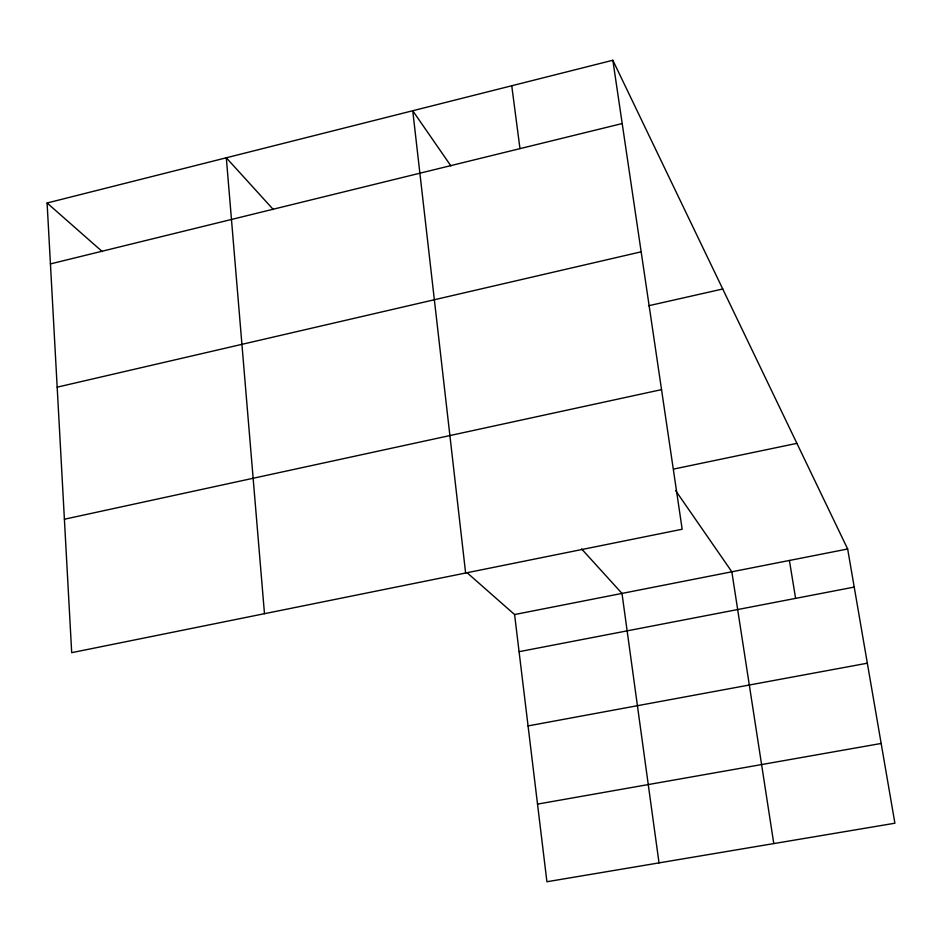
<?xml version="1.0" encoding="UTF-8"?>
<svg xmlns="http://www.w3.org/2000/svg" width="942" height="942" viewBox="0 0 942 942"><rect width="100%" height="100%" fill="white"/><g stroke="black" fill="none" stroke-linecap="round" stroke-linejoin="round"><path stroke-width="1.41" d="M612.842 60.253L682.173 529.239L71.698 652.665L47.1 203.001L612.842 60.253L847.659 548.998L894.9 823.214L546.913 881.747L514.591 614.549L467.032 572.677M50.432 263.913L622.203 123.543M57.168 387.162L641.161 251.82M648.508 305.773L722.738 288.994M64.397 519.23L661.531 389.635M673.742 469.045L796.908 443.352M514.591 614.549L847.659 548.998M519.089 651.687L854.217 587.078M528.062 725.917L867.335 663.203M537.529 804.115L881.159 743.462M47.1 203.001L102.266 251.561M273.321 209.536L226.304 157.785L264.478 613.689M581.579 548.915L621.991 593.413L659.023 862.896M450.924 165.91L412.737 110.744L465.619 573.019M675.579 490.511L731.84 571.794L773.782 843.585M789.408 560.466L795.601 598.37M511.742 85.757L519.972 148.636"/></g></svg>
